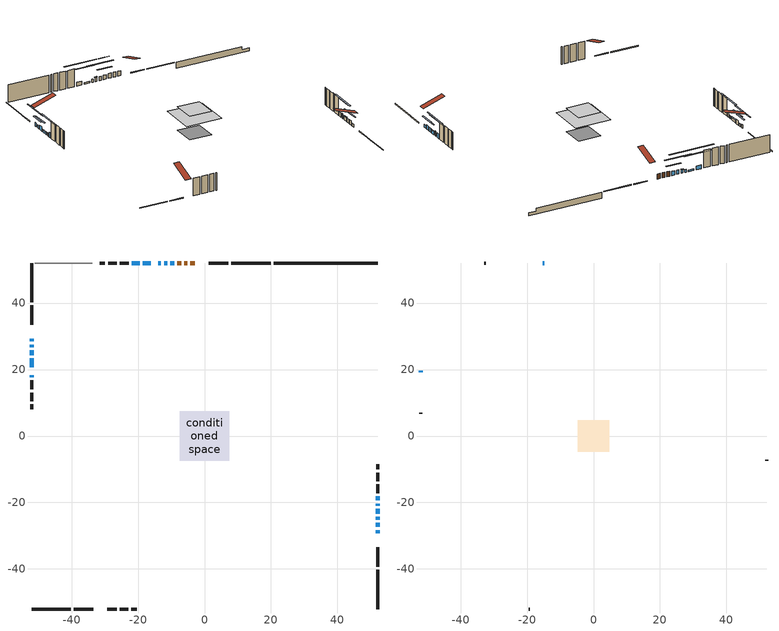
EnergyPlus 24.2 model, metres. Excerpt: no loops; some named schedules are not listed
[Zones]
conditioned space
 floor adiabatic (AdiabaticFloorConstruction): -7.52,-7.52 -7.52,7.52 7.52,7.52 7.52,-7.52 z5.49
 floor foundation (Slab1 construction): -4.72,-4.72 -4.72,4.72 4.72,4.72 4.72,-4.72 z-1.83
 wall outside (RimJoist1 construction): 19.88,52.05 8.1,52.05 / -52.05,-52.05 -40.28,-52.05 / -52.05,52.05 -52.05,40.28 / 52.05,-52.05 52.05,-40.28 z0.61:0.91
 wall outside (RimJoist3 construction): 7.17,52.05 1.32,52.05 / -39.35,-52.05 -33.49,-52.05 / -52.05,39.35 -52.05,33.49 / 52.05,-39.35 52.05,-33.49 z0.61:0.91
 wall outside (AdiabaticWallConstruction 1): -2.96,52.05 -4.24,52.05 / -5.17,52.05 -6.03,52.05 / -6.96,52.05 -8.18,52.05 z0.61:2.64
 wall outside (AdiabaticWallConstruction): 52.05,-29.21 52.05,-28.29 / -52.05,27.52 -52.05,26.75 z0.61:1.83; -52.05,29.21 -52.05,28.45 / -13.1,52.05 -13.86,52.05 z0.61:2.14; 52.05,-27.37 52.05,-26.15 / -9.1,52.05 -10.32,52.05 / -52.05,25.83 -52.05,24.3 / 52.05,-19.38 52.05,-18.16 z0.61:2.44; 52.05,-25.22 52.05,-24.3 / -11.25,52.05 -12.17,52.05 z0.61:2.29; 52.05,-23.37 52.05,-21.85 z0.61:1.98; -52.05,23.37 -52.05,20.63 z0.61:1.53; -16.17,52.05 -18.61,52.05 z0.61:1.22; 52.05,-20.92 52.05,-20.31 z0.61:2.74; -19.54,52.05 -21.83,52.05 z0.61:2.13; -52.05,18.32 -52.05,17.7 z0.61:2.59
 wall outside (Wall1 construction): -22.76,52.05 -25.52,52.05 / -29.21,-52.05 -26.44,-52.05 / -52.05,16.78 -52.05,14.01 / 52.05,-17.23 52.05,-14.47 z0.61:7.93
 wall outside (Wall2 construction): -26.45,52.05 -29.01,52.05 / -25.51,-52.05 -22.96,-52.05 / -52.05,13.08 -52.05,10.53 / 52.05,-13.54 52.05,-10.98 z0.61:7.93
 wall outside (Wall3 construction): -29.94,52.05 -31.54,52.05 / -22.03,-52.05 -20.42,-52.05 / -52.05,9.6 -52.05,7.99 / 52.05,-10.05 52.05,-8.45 z0.61:7.93
 wall foundation (FoundationWall1 construction): 20.8,52.05,-1.83 20.8,52.05,0.61 48.92,52.05,0.61 48.92,52.05,-0.66 52.05,52.05,-0.66 52.05,52.05,-1.83
 wall adiabatic (Wall5 construction): -33.75,52.05 -51.12,52.05 z0.61:7.93
 window (WindowConstruction 14): 52.05,-29.21 52.05,-28.29 z0.61:1.83
 window (WindowConstruction 4): -52.05,29.21 -52.05,28.45 z0.61:2.13
 window (WindowConstruction 5): 52.05,-27.37 52.05,-26.15 z0.61:2.44
 window (WindowConstruction 6): 52.05,-25.22 52.05,-24.3 z0.61:2.29
 window (WindowConstruction 7): -9.1,52.05 -10.32,52.05 z0.61:2.44
 window (WindowConstruction 8): -11.25,52.05 -12.17,52.05 z0.61:2.29
 window (WindowConstruction 9): -52.05,27.52 -52.05,26.76 z0.61:1.83
 window (WindowConstruction 10): -52.05,25.83 -52.05,24.3 z0.61:2.44
 window (WindowConstruction 11): 52.05,-23.37 52.05,-21.85 z0.61:1.98
 window (WindowConstruction 12): -13.1,52.05 -13.86,52.05 z0.61:2.13
 window (WindowConstruction 13): -52.05,23.37 -52.05,20.63 z0.61:1.52
 window (WindowConstruction 15): -16.17,52.05 -18.61,52.05 z0.61:1.22
 window (WindowConstruction): 52.05,-20.92 52.05,-20.31 z0.61:2.74
 window (WindowConstruction 1): 52.05,-19.38 52.05,-18.16 z0.61:2.44
 window (WindowConstruction 2): -19.54,52.05 -21.83,52.05 z0.61:2.13
 window (WindowConstruction 3): -52.05,18.32 -52.05,17.71 z0.61:2.59
 door (Door): -2.96,52.05 -4.24,52.05 z0.61:2.64
 door (Door 1): -5.17,52.05 -6.03,52.05 z0.61:2.64
 door (Door 2): -6.96,52.05 -8.18,52.05 z0.61:2.64
 ceiling adiabatic (AdiabaticFloorConstruction): 7.52,-7.52 7.52,7.52 -7.52,7.52 -7.52,-7.52 z5.49
attic - vented
 floor to conditioned space (Floor1 construction Reversed): -4.72,-4.72 -4.72,4.72 4.72,4.72 4.72,-4.72 z7.93
 wall outside (AdiabaticWallConstruction): -52.05,19.7 -52.05,19.24 / -14.79,52.05 -15.25,52.05 z0.61:1.83
 wall outside (Wall4 construction): -32.47,52.05 -32.82,52.05 / -19.49,-52.05 -19.14,-52.05 / -52.05,7.06 -52.05,6.71 / 52.05,-7.52 52.05,-7.17 z0.61:7.93
 window (WindowConstruction 16): -52.05,19.7 -52.05,19.24 z0.61:1.83
 window (WindowConstruction 17): -14.79,52.05 -15.24,52.05 z0.61:1.83
 roof outside (Roof1 construction): -2.03,52.05,7.93 -2.03,42.86,10.99 0.39,42.86,10.99 0.39,52.05,7.93; -30.14,-52.05,7.93 -30.14,-42.86,10.99 -32.56,-42.86,10.99 -32.56,-52.05,7.93; -52.05,30.14,7.93 -42.86,30.14,10.99 -42.86,32.56,10.99 -52.05,32.56,7.93; 52.05,-30.14,7.93 42.86,-30.14,10.99 42.86,-32.56,10.99 52.05,-32.56,7.93
shading: -52.05,23.07 -52.05,34.59 -52.46,34.59 -52.46,23.07 z7.51; 52.05,-23.51 52.05,-30.01 52.46,-30.01 52.46,-23.51 z5.08; 52.05,-21.66 52.05,-27.86 52.46,-27.86 52.46,-21.66 z4.93; -12.96,52.05 -6.47,52.05 -6.47,52.46 -12.96,52.46 z5.08; -17.55,52.05 -5.87,52.05 -5.87,52.46 -17.55,52.46 z7.67; -52.05,24.12 -52.05,30.16 -52.46,30.16 -52.46,24.12 z4.47; -52.05,21.66 -52.05,28.47 -52.46,28.47 -52.46,21.66 z5.08; 52.05,-21.65 52.05,-23.58 52.46,-23.58 52.46,-21.65 z2.18; -14.06,52.05 -12.9,52.05 -12.9,52.46 -14.06,52.46 z2.34; -52.05,20.43 -52.05,23.58 -52.46,23.58 -52.46,20.43 z1.73; -27.04,52.05 -7.74,52.05 -7.74,52.46 -27.04,52.46 z9.65; 52.05,-14.93 52.05,-26.3 52.46,-26.3 52.46,-14.93 z8.12; 52.05,-12.78 52.05,-24.76 52.46,-24.76 52.46,-12.78 z7.82; -27.21,52.05 -14.16,52.05 -14.16,52.46 -27.21,52.46 z7.51; -52.05,12.33 -52.05,23.7 -52.46,23.7 -52.46,12.33 z7.97
[Building]
Building 1: Terrain=Suburbs
[Site:Location]
Toronto Intl AP_ON: Latitude {deg}=43.68; Longitude {deg}=-79.63; Time Zone {hr}=-5; Elevation {m}=173; Keep Site Location Information=Yes
[Site:GroundTemperature:Shallow]
4.59119, 2.66285, 2.50842, 3.42352, 7.09712, 10.7536, 13.9236, 15.9317, 16.1023, 14.4691, 11.3799, 7.83558
[Site:WaterMainsTemperature]
Calculation Method=Schedule; Temperature Schedule=mains temperature schedule
[Material] Roughness=Rough; Thermal Absorptance=0.9
Name | Thickness {m} | Conductivity {W/m-K} | Density {kg/m3} | Specific Heat {J/kg-K} | Solar Absorptance | Visible Absorptance
asphalt or fiberglass shingles | 0.00635 | 0.162714 | 1121.4 | 1465.45 | 0.4 | 0.4
ceiling stud and cavity | 0.1397 | 0.079977 | 65.682 | 1177.47 | 0.7 | 0.7
concrete 4.0 in. | 0.1016 | 1.803125 | 2242.8 | 837.4 | 0.7 | 0.7
concrete 8.0 in. | 0.2032 | 1.803125 | 2242.8 | 837.4 | 0.7 | 0.7
door material | 0.04445 | 0.188738 | 512.64 | 1214.23 | 0.7 | 0.7
door material 1 | 0.04445 | 0.327969 | 512.64 | 1214.23 | 0.7 | 0.7
floor covering | 0.0127 | 0.0433444 | 54.468 | 1339.84 | 0.6 | 0.6
floor rigid ins; wall rigid ins 2 | 0.512978 | 0.029427 | 32.04 | 1214.23 | 0.7 | 0.7
floor stud and cavity | 0.1397 | 1.75129 | 37.0049 | 1207.88 | 0.7 | 0.7
furniture material conditioned space 1 | 0.1524 | 0.115458 | 640.8 | 1214.23 | 0.6 | 0.6
gypsum board | 0.0127 | 0.160291 | 801 | 837.4 | 0.6 | 0.6
osb sheathing 0.5 in. | 0.0127 | 0.115458 | 512.64 | 1214.23 | 0.7 | 0.7
osb sheathing 0.75 in. | 0.01905 | 0.115458 | 512.64 | 1214.23 | 0.7 | 0.7
osb sheathing 2.0 in. | 0.0508 | 0.115458 | 512.64 | 1214.23 | 0.7 | 0.7
rim joist rigid ins; wall rigid ins | 0.051816 | 0.029427 | 32.04 | 1214.23 | 0.7 | 0.7
rim joist stud and cavity | 0.0508 | 0.268173 | 125.044 | 1163.47 | 0.6 | 0.6
rim joist stud and cavity 1 | 0.0508 | 0.126838 | 50.32683 | 1063.81 | 0.6 | 0.6
wall rigid ins 1 | 0.051816 | 0.029427 | 32.04 | 1214.23 | 0.4 | 0.4
wall stud and cavity | 0.1397 | 0.288511 | 139.0536 | 1170.24 | 0.7 | 0.7
wall stud and cavity 1 | 0.1397 | 0.294946 | 139.0536 | 1170.24 | 0.7 | 0.7
wall stud and cavity 2 | 0.1397 | 0.321218 | 139.0536 | 1170.24 | 0.7 | 0.7
wall stud and cavity 3 | 0.0889 | 6.1454 | 50.32683 | 1063.81 | 0.6 | 0.6
wall stud and cavity 4 | 0.1397 | 0.215864 | 139.0536 | 1170.24 | 0.7 | 0.7
wall stud and cavity 5 | 0.0889 | 0.380278 | 52.3479 | 1209.89 | 0.7 | 0.7
wall stud and cavity 6 | 0.0889 | 0.391764 | 83.0341 | 1211.67 | 0.7 | 0.7
wood siding | 0.0254 | 0.102417 | 544.68 | 1172.36 | 0.4 | 0.4
wood siding 1 | 0.00254 | 0.102417 | 544.68 | 1172.36 | 0.4 | 0.4
wood siding 2; wood siding 3; wood siding 4 | 0.0254 | 0.102417 | 544.68 | 1172.36 | 0.7 | 0.7
[WindowMaterial:SimpleGlazingSystem]
Name | U-Factor {W/m2-K} | Solar Heat Gain Coefficient
WindowMaterial | 3.47437 | 0.56
WindowMaterial 1 | 3.47948 | 0.55
WindowMaterial 10 | 3.60894 | 0.4
WindowMaterial 2 | 3.45733 | 0.57
WindowMaterial 3 | 3.47664 | 0.56
WindowMaterial 4 | 3.43519 | 0.6
WindowMaterial 5 | 3.46869 | 0.56
WindowMaterial 6 | 3.45052 | 0.58
WindowMaterial 7 | 3.46244 | 0.57
WindowMaterial 8 | 3.46983 | 0.56
WindowMaterial 9 | 3.34888 | 0.61
[Construction]
AdiabaticFloorConstruction: floor stud and cavity, floor rigid ins, osb sheathing 0.75 in., floor covering
AdiabaticWallConstruction: wood siding 3, wall rigid ins 2, wall stud and cavity 5, gypsum board
AdiabaticWallConstruction 1: wood siding 4, wall rigid ins 2, wall stud and cavity 5, gypsum board
Door: door material
Door 1; Door 2: door material 1
Floor1 construction Reversed: gypsum board, ceiling stud and cavity
FoundationWall1 construction: concrete 8.0 in.
furniture construction conditioned space 1: furniture material conditioned space 1
PartitionWallConstruction: gypsum board, wall stud and cavity 6, gypsum board
RimJoist1 construction: wood siding 2, rim joist rigid ins, osb sheathing 2.0 in., rim joist stud and cavity
RimJoist3 construction: wood siding 2, rim joist stud and cavity 1
Roof1 construction: asphalt or fiberglass shingles
Slab1 construction: concrete 4.0 in.
Wall1 construction: wood siding, wall rigid ins, osb sheathing 0.5 in., wall stud and cavity, gypsum board
Wall2 construction: wood siding, wall rigid ins, osb sheathing 0.5 in., wall stud and cavity 1, gypsum board
Wall3 construction: wood siding, wall rigid ins, osb sheathing 0.5 in., wall stud and cavity 2, gypsum board
Wall4 construction: wood siding 1, wall stud and cavity 3
Wall5 construction: wall rigid ins 1, osb sheathing 0.5 in., wall stud and cavity 4, gypsum board
WindowConstruction: WindowMaterial
WindowConstruction 1; WindowConstruction 5; WindowConstruction 7: WindowMaterial 1
WindowConstruction 10: WindowMaterial 6
WindowConstruction 11: WindowMaterial 7
WindowConstruction 12; WindowConstruction 2; WindowConstruction 4: WindowMaterial 2
WindowConstruction 13: WindowMaterial 8
WindowConstruction 14; WindowConstruction 16; WindowConstruction 17: WindowMaterial 9
WindowConstruction 15: WindowMaterial 10
WindowConstruction 3: WindowMaterial 3
WindowConstruction 6; WindowConstruction 8: WindowMaterial 4
WindowConstruction 9: WindowMaterial 5
[Zone] Multiplier=1; Part of Total Floor Area=Yes
Name | Volume {m3}
attic - vented | 44.2521
conditioned space | 918.8
[Space]
Name | Zone | Volume {m3}
attic - vented 1 | attic - vented | 44.2521
conditioned space 1 | conditioned space | 918.8
[ZoneInfiltration:EffectiveLeakageArea]
infil attic - vented 1: Zone or Space=attic - vented 1; Schedule=Always On Discrete; Effective Air Leakage Area {cm2}=3682.76; Stack Coefficient=0.000721779; Wind Coefficient=1.81519e-05
[ZoneMixing]
whole house fan mix: Zone or Space=attic - vented; Schedule=Always On Continuous; Design Flow Rate Calculation Method=Flow/Zone; Design Flow Rate {m3/s}=0; Source Zone or Space=conditioned space
[SurfaceProperty:ExposedFoundationPerimeter]
Slab1: Exposed Perimeter Calculation Method=TotalExposedPerimeter; Total Exposed Perimeter {m}=31.242
[InternalMass] Zone or ZoneList=conditioned space; Space or SpaceList=conditioned space 1
Name | Construction | Surface Area {m2}
furniture mass conditioned space 1 | furniture construction conditioned space 1 | 126.08
partition wall mass | PartitionWallConstruction | 315.201
[Lights]
interior lighting: Zone or ZoneList or Space or SpaceList=conditioned space 1; Schedule=interior lighting schedule; Design Level Calculation Method=LightingLevel; Lighting Level {W}=343.2; Return Air Fraction=0; Fraction Radiant=0.6; Fraction Visible=0.2; Fraction Replaceable=1
[People]
occupants: Zone or ZoneList or Space or SpaceList=conditioned space 1; Number of People Schedule=occupants schedule; Number of People Calculation Method=People; Number of People=3; Fraction Radiant=0.314171; Sensible Heat Fraction=0.56303; Activity Level Schedule=occupants activity schedule; Carbon Dioxide Generation Rate {m3/s-W}=0; Enable ASHRAE 55 Comfort Warnings=No; Mean Radiant Temperature Calculation Type=EnclosureAveraged
[ElectricEquipment] Zone or ZoneList or Space or SpaceList=conditioned space 1; Design Level Calculation Method=EquipmentLevel
Name | Schedule | Design Level {W} | Fraction Latent | Fraction Radiant | Fraction Lost
clothes dryer | clothes dryer schedule | 140.772 | 0.015 | 0.081 | 0.85
clothes washer | clothes washer schedule | 32.1985 | 0.03 | 0.162 | 0.7
cooking range | cooking range schedule | 208.969 | 0.08 | 0.432 | 0.2
dishwasher | dishwasher schedule | 66.8632 | 0.3 | 0.18 | 0.4
fridge | fridge schedule | 72.9452 | 0 | 0.6 | 0
mech vent bath fan 0 | mech vent bath fan 0 schedule | 50.2 | 0 | 0 | 1
mech vent bath fan 1 | mech vent bath fan 1 schedule | 50.2 | 0 | 0 | 1
mech vent house fan | mech vent house fan schedule | 0 | 0 | 0 | 1
mech vent house fan cfis | mech vent house fan cfis schedule | 0 | 0 | 0 | 0
mech vent range fan 0 | mech vent range fan 0 schedule | 57 | 0 | 0 | 1
misc plug loads | misc plug loads schedule | 494.7 | 0.045 | 0.513 | 0.1
whole house fan | Always On Discrete | 0 | 0 | 0 | 1
[OtherEquipment] Zone or ZoneList or Space or SpaceList=conditioned space 1; Design Level Calculation Method=EquipmentLevel
Name | Fuel Type | Schedule | Design Level {W} | Fraction Latent | Fraction Radiant | Fraction Lost
clothes dryer 1 | Electricity | clothes dryer schedule | 0 | 0.015 | 0.081 | 0.85
cooking range 1 | Electricity | cooking range schedule | 0 | 0.08 | 0.432 | 0.2
general water use latent | None | general water use schedule | 59.3978 | 1 | 0 | 0
general water use sensible | None | general water use schedule | -58.539 | 0 | 0.6 | 0
mech vent house fan latent load | None | Always On Discrete | 0 | 1 | 0 | 0
mech vent house fan sensible load | None | Always On Discrete | 0 | 0 | 0 | 0
water heater energy adjustment1; water heater energy adjustment2 | Electricity | Always On Discrete | 0.01 | 0 | 0 | 1
[ZoneInfiltration:DesignFlowRate] Zone or ZoneList or Space or SpaceList=conditioned space 1; Schedule=Always On Discrete; Design Flow Rate Calculation Method=Flow/Zone; Design Flow Rate {m3/s}=0
infil flow; natural vent flow; whole house fan flow
[Foundation:Kiva]
Foundation Kiva 1: Initial Indoor Air Temperature {C}=18; Wall Height Above Grade {m}=0.609996; Wall Depth Below Slab {m}=0.2032
[Foundation:Kiva:Settings]
Soil Conductivity {W/m-K}=0.849921; Soil Density {kg/m3}=1842.3; Soil Specific Heat {J/kg-K}=418.7; Ground Solar Absorptivity=0.9; Ground Thermal Absorptivity=0.9; Ground Surface Roughness {m}=0.03; Far-Field Width {m}=40; Deep-Ground Boundary Condition=ZeroFlux; Deep-Ground Depth {m}=40; Minimum Cell Dimension {m}=0.2; Maximum Cell Growth Coefficient=3; Simulation Timestep=Timestep
[Exterior:Lights]
exterior lighting: Schedule=exterior lighting schedule; Design Level {W}=75.6
[Schedule:Constant]
Name | Hourly Value
Always On Continuous; mech vent house fan schedule; mech vent house fan cfis schedule; Always On Discrete | 1
occupants activity schedule | 117.228
fridge schedule | 0
[Schedule:Week:Daily]
interior lighting schedule Week Rule - Jan1-Jan27: interior lighting schedule day, interior lighting schedule day, interior lighting schedule day, interior lighting schedule day, interior lighting schedule day, interior lighting schedule day, interior lighting schedule day, interior lighting schedule default day, interior lighting schedule default day, interior lighting schedule default day, interior lighting schedule default day, interior lighting schedule default day
interior lighting schedule Week Rule - Jan28-Feb3: interior lighting schedule day, interior lighting schedule day, interior lighting schedule day, interior lighting schedule day, interior lighting schedule day 1, interior lighting schedule day 1, interior lighting schedule day 1, interior lighting schedule default day, interior lighting schedule default day, interior lighting schedule default day, interior lighting schedule default day, interior lighting schedule default day
interior lighting schedule Week Rule - Feb4-Feb24: interior lighting schedule day 1, interior lighting schedule day 1, interior lighting schedule day 1, interior lighting schedule day 1, interior lighting schedule day 1, interior lighting schedule day 1, interior lighting schedule day 1, interior lighting schedule default day, interior lighting schedule default day, interior lighting schedule default day, interior lighting schedule default day, interior lighting schedule default day
interior lighting schedule Week Rule - Feb25-Mar3: interior lighting schedule day 1, interior lighting schedule day 1, interior lighting schedule day 1, interior lighting schedule day 1, interior lighting schedule day 2, interior lighting schedule day 2, interior lighting schedule day 2, interior lighting schedule default day, interior lighting schedule default day, interior lighting schedule default day, interior lighting schedule default day, interior lighting schedule default day
interior lighting schedule Week Rule - Mar4-Mar31: interior lighting schedule day 2, interior lighting schedule day 2, interior lighting schedule day 2, interior lighting schedule day 2, interior lighting schedule day 2, interior lighting schedule day 2, interior lighting schedule day 2, interior lighting schedule default day, interior lighting schedule default day, interior lighting schedule default day, interior lighting schedule default day, interior lighting schedule default day
interior lighting schedule Week Rule - Apr1-Apr28: interior lighting schedule day 3, interior lighting schedule day 3, interior lighting schedule day 3, interior lighting schedule day 3, interior lighting schedule day 3, interior lighting schedule day 3, interior lighting schedule day 3, interior lighting schedule default day, interior lighting schedule default day, interior lighting schedule default day, interior lighting schedule default day, interior lighting schedule default day
interior lighting schedule Week Rule - Apr29-May5: interior lighting schedule day 3, interior lighting schedule day 3, interior lighting schedule day 4, interior lighting schedule day 4, interior lighting schedule day 4, interior lighting schedule day 4, interior lighting schedule day 4, interior lighting schedule default day, interior lighting schedule default day, interior lighting schedule default day, interior lighting schedule default day, interior lighting schedule default day
interior lighting schedule Week Rule - May6-May26: interior lighting schedule day 4, interior lighting schedule day 4, interior lighting schedule day 4, interior lighting schedule day 4, interior lighting schedule day 4, interior lighting schedule day 4, interior lighting schedule day 4, interior lighting schedule default day, interior lighting schedule default day, interior lighting schedule default day, interior lighting schedule default day, interior lighting schedule default day
interior lighting schedule Week Rule - May27-Jun2: interior lighting schedule day 4, interior lighting schedule day 4, interior lighting schedule day 4, interior lighting schedule day 4, interior lighting schedule day 4, interior lighting schedule day 5, interior lighting schedule day 5, interior lighting schedule default day, interior lighting schedule default day, interior lighting schedule default day, interior lighting schedule default day, interior lighting schedule default day
interior lighting schedule Week Rule - Jun3-Jun30: interior lighting schedule day 5, interior lighting schedule day 5, interior lighting schedule day 5, interior lighting schedule day 5, interior lighting schedule day 5, interior lighting schedule day 5, interior lighting schedule day 5, interior lighting schedule default day, interior lighting schedule default day, interior lighting schedule default day, interior lighting schedule default day, interior lighting schedule default day
interior lighting schedule Week Rule - Jul1-Jul28: interior lighting schedule day 6, interior lighting schedule day 6, interior lighting schedule day 6, interior lighting schedule day 6, interior lighting schedule day 6, interior lighting schedule day 6, interior lighting schedule day 6, interior lighting schedule default day, interior lighting schedule default day, interior lighting schedule default day, interior lighting schedule default day, interior lighting schedule default day
interior lighting schedule Week Rule - Jul29-Aug4: interior lighting schedule day 6, interior lighting schedule day 6, interior lighting schedule day 6, interior lighting schedule day 7, interior lighting schedule day 7, interior lighting schedule day 7, interior lighting schedule day 7, interior lighting schedule default day, interior lighting schedule default day, interior lighting schedule default day, interior lighting schedule default day, interior lighting schedule default day
interior lighting schedule Week Rule - Aug5-Aug25: interior lighting schedule day 7, interior lighting schedule day 7, interior lighting schedule day 7, interior lighting schedule day 7, interior lighting schedule day 7, interior lighting schedule day 7, interior lighting schedule day 7, interior lighting schedule default day, interior lighting schedule default day, interior lighting schedule default day, interior lighting schedule default day, interior lighting schedule default day
interior lighting schedule Week Rule - Aug26-Sep1: interior lighting schedule day 7, interior lighting schedule day 7, interior lighting schedule day 7, interior lighting schedule day 7, interior lighting schedule day 7, interior lighting schedule day 7, interior lighting schedule day 8, interior lighting schedule default day, interior lighting schedule default day, interior lighting schedule default day, interior lighting schedule default day, interior lighting schedule default day
interior lighting schedule Week Rule - Sep2-Sep29: interior lighting schedule day 8, interior lighting schedule day 8, interior lighting schedule day 8, interior lighting schedule day 8, interior lighting schedule day 8, interior lighting schedule day 8, interior lighting schedule day 8, interior lighting schedule default day, interior lighting schedule default day, interior lighting schedule default day, interior lighting schedule default day, interior lighting schedule default day
interior lighting schedule Week Rule - Sep30-Oct6: interior lighting schedule day 8, interior lighting schedule day 9, interior lighting schedule day 9, interior lighting schedule day 9, interior lighting schedule day 9, interior lighting schedule day 9, interior lighting schedule day 9, interior lighting schedule default day, interior lighting schedule default day, interior lighting schedule default day, interior lighting schedule default day, interior lighting schedule default day
interior lighting schedule Week Rule - Oct7-Oct27: interior lighting schedule day 9, interior lighting schedule day 9, interior lighting schedule day 9, interior lighting schedule day 9, interior lighting schedule day 9, interior lighting schedule day 9, interior lighting schedule day 9, interior lighting schedule default day, interior lighting schedule default day, interior lighting schedule default day, interior lighting schedule default day, interior lighting schedule default day
interior lighting schedule Week Rule - Oct28-Nov3: interior lighting schedule day 9, interior lighting schedule day 9, interior lighting schedule day 9, interior lighting schedule day 9, interior lighting schedule day 10, interior lighting schedule day 10, interior lighting schedule day 10, interior lighting schedule default day, interior lighting schedule default day, interior lighting schedule default day, interior lighting schedule default day, interior lighting schedule default day
interior lighting schedule Week Rule - Nov4-Nov24: interior lighting schedule day 10, interior lighting schedule day 10, interior lighting schedule day 10, interior lighting schedule day 10, interior lighting schedule day 10, interior lighting schedule day 10, interior lighting schedule day 10, interior lighting schedule default day, interior lighting schedule default day, interior lighting schedule default day, interior lighting schedule default day, interior lighting schedule default day
interior lighting schedule Week Rule - Nov25-Dec1: interior lighting schedule day 10, interior lighting schedule day 10, interior lighting schedule day 10, interior lighting schedule day 10, interior lighting schedule day 10, interior lighting schedule day 10, interior lighting schedule day 11, interior lighting schedule default day, interior lighting schedule default day, interior lighting schedule default day, interior lighting schedule default day, interior lighting schedule default day
interior lighting schedule Week Rule - Dec2-Dec31: interior lighting schedule day 11, interior lighting schedule day 11, interior lighting schedule day 11, interior lighting schedule day 11, interior lighting schedule day 11, interior lighting schedule day 11, interior lighting schedule day 11, interior lighting schedule default day, interior lighting schedule default day, interior lighting schedule default day, interior lighting schedule default day, interior lighting schedule default day
occupants schedule Week Rule - Jan1-Dec31: occupants schedule day, occupants schedule day, occupants schedule day, occupants schedule day, occupants schedule day, occupants schedule day, occupants schedule day, occupants schedule default day, occupants schedule default day, occupants schedule default day, occupants schedule default day, occupants schedule default day
clothes dryer schedule Week Rule - Jan1-Dec31: clothes dryer schedule day, clothes dryer schedule day, clothes dryer schedule day, clothes dryer schedule day, clothes dryer schedule day, clothes dryer schedule day, clothes dryer schedule day, clothes dryer schedule default day, clothes dryer schedule default day, clothes dryer schedule default day, clothes dryer schedule default day, clothes dryer schedule default day
clothes washer schedule Week Rule - Jan1-Dec31: clothes washer schedule day, clothes washer schedule day, clothes washer schedule day, clothes washer schedule day, clothes washer schedule day, clothes washer schedule day, clothes washer schedule day, clothes washer schedule default day, clothes washer schedule default day, clothes washer schedule default day, clothes washer schedule default day, clothes washer schedule default day
cooking range schedule Week Rule - Jan1-Dec31: cooking range schedule day, cooking range schedule day, cooking range schedule day, cooking range schedule day, cooking range schedule day, cooking range schedule day, cooking range schedule day, cooking range schedule default day, cooking range schedule default day, cooking range schedule default day, cooking range schedule default day, cooking range schedule default day
dishwasher schedule Week Rule - Jan1-Dec31: dishwasher schedule day, dishwasher schedule day, dishwasher schedule day, dishwasher schedule day, dishwasher schedule day, dishwasher schedule day, dishwasher schedule day, dishwasher schedule default day, dishwasher schedule default day, dishwasher schedule default day, dishwasher schedule default day, dishwasher schedule default day
mech vent bath fan 0 schedule Week Rule - Jan1-Dec31: mech vent bath fan 0 schedule day, mech vent bath fan 0 schedule day, mech vent bath fan 0 schedule day, mech vent bath fan 0 schedule day, mech vent bath fan 0 schedule day, mech vent bath fan 0 schedule day, mech vent bath fan 0 schedule day, mech vent bath fan 0 schedule default day, mech vent bath fan 0 schedule default day, mech vent bath fan 0 schedule default day, mech vent bath fan 0 schedule default day, mech vent bath fan 0 schedule default day
mech vent bath fan 1 schedule Week Rule - Jan1-Dec31: mech vent bath fan 1 schedule day, mech vent bath fan 1 schedule day, mech vent bath fan 1 schedule day, mech vent bath fan 1 schedule day, mech vent bath fan 1 schedule day, mech vent bath fan 1 schedule day, mech vent bath fan 1 schedule day, mech vent bath fan 1 schedule default day, mech vent bath fan 1 schedule default day, mech vent bath fan 1 schedule default day, mech vent bath fan 1 schedule default day, mech vent bath fan 1 schedule default day
mech vent range fan 0 schedule Week Rule - Jan1-Dec31: mech vent range fan 0 schedule day, mech vent range fan 0 schedule day, mech vent range fan 0 schedule day, mech vent range fan 0 schedule day, mech vent range fan 0 schedule day, mech vent range fan 0 schedule day, mech vent range fan 0 schedule day, mech vent range fan 0 schedule default day, mech vent range fan 0 schedule default day, mech vent range fan 0 schedule default day, mech vent range fan 0 schedule default day, mech vent range fan 0 schedule default day
misc plug loads schedule Week Rule - Jan1-Dec31: misc plug loads schedule day, misc plug loads schedule day, misc plug loads schedule day, misc plug loads schedule day, misc plug loads schedule day, misc plug loads schedule day, misc plug loads schedule day, misc plug loads schedule default day, misc plug loads schedule default day, misc plug loads schedule default day, misc plug loads schedule default day, misc plug loads schedule default day
general water use schedule Week Rule - Jan1-Dec31: general water use schedule day, general water use schedule day, general water use schedule day, general water use schedule day, general water use schedule day, general water use schedule day, general water use schedule day, general water use schedule default day, general water use schedule default day, general water use schedule default day, general water use schedule default day, general water use schedule default day
exterior lighting schedule Week Rule - Jan1-Jan27: exterior lighting schedule day, exterior lighting schedule day, exterior lighting schedule day, exterior lighting schedule day, exterior lighting schedule day, exterior lighting schedule day, exterior lighting schedule day, exterior lighting schedule default day, exterior lighting schedule default day, exterior lighting schedule default day, exterior lighting schedule default day, exterior lighting schedule default day
exterior lighting schedule Week Rule - Jan28-Feb3: exterior lighting schedule day, exterior lighting schedule day, exterior lighting schedule day, exterior lighting schedule day, exterior lighting schedule day 1, exterior lighting schedule day 1, exterior lighting schedule day 1, exterior lighting schedule default day, exterior lighting schedule default day, exterior lighting schedule default day, exterior lighting schedule default day, exterior lighting schedule default day
exterior lighting schedule Week Rule - Feb4-Feb24: exterior lighting schedule day 1, exterior lighting schedule day 1, exterior lighting schedule day 1, exterior lighting schedule day 1, exterior lighting schedule day 1, exterior lighting schedule day 1, exterior lighting schedule day 1, exterior lighting schedule default day, exterior lighting schedule default day, exterior lighting schedule default day, exterior lighting schedule default day, exterior lighting schedule default day
exterior lighting schedule Week Rule - Feb25-Mar3: exterior lighting schedule day 1, exterior lighting schedule day 1, exterior lighting schedule day 1, exterior lighting schedule day 1, exterior lighting schedule day 2, exterior lighting schedule day 2, exterior lighting schedule day 2, exterior lighting schedule default day, exterior lighting schedule default day, exterior lighting schedule default day, exterior lighting schedule default day, exterior lighting schedule default day
exterior lighting schedule Week Rule - Mar4-Mar31: exterior lighting schedule day 2, exterior lighting schedule day 2, exterior lighting schedule day 2, exterior lighting schedule day 2, exterior lighting schedule day 2, exterior lighting schedule day 2, exterior lighting schedule day 2, exterior lighting schedule default day, exterior lighting schedule default day, exterior lighting schedule default day, exterior lighting schedule default day, exterior lighting schedule default day
exterior lighting schedule Week Rule - Apr1-Apr28: exterior lighting schedule day 3, exterior lighting schedule day 3, exterior lighting schedule day 3, exterior lighting schedule day 3, exterior lighting schedule day 3, exterior lighting schedule day 3, exterior lighting schedule day 3, exterior lighting schedule default day, exterior lighting schedule default day, exterior lighting schedule default day, exterior lighting schedule default day, exterior lighting schedule default day
exterior lighting schedule Week Rule - Apr29-May5: exterior lighting schedule day 3, exterior lighting schedule day 3, exterior lighting schedule day 4, exterior lighting schedule day 4, exterior lighting schedule day 4, exterior lighting schedule day 4, exterior lighting schedule day 4, exterior lighting schedule default day, exterior lighting schedule default day, exterior lighting schedule default day, exterior lighting schedule default day, exterior lighting schedule default day
exterior lighting schedule Week Rule - May6-May26: exterior lighting schedule day 4, exterior lighting schedule day 4, exterior lighting schedule day 4, exterior lighting schedule day 4, exterior lighting schedule day 4, exterior lighting schedule day 4, exterior lighting schedule day 4, exterior lighting schedule default day, exterior lighting schedule default day, exterior lighting schedule default day, exterior lighting schedule default day, exterior lighting schedule default day
exterior lighting schedule Week Rule - May27-Jun2: exterior lighting schedule day 4, exterior lighting schedule day 4, exterior lighting schedule day 4, exterior lighting schedule day 4, exterior lighting schedule day 4, exterior lighting schedule day 5, exterior lighting schedule day 5, exterior lighting schedule default day, exterior lighting schedule default day, exterior lighting schedule default day, exterior lighting schedule default day, exterior lighting schedule default day
[Schedule:Year]
interior lighting schedule: interior lighting schedule Week Rule - Jan1-Jan27, 1, 1, 1, 27, interior lighting schedule Week Rule - Jan28-Feb3, 1, 28, 2, 3, interior lighting schedule Week Rule - Feb4-Feb24, 2, 4, 2, 24, interior lighting schedule Week Rule - Feb25-Mar3, 2, 25, 3, 3, interior lighting schedule Week Rule - Mar4-Mar31, 3, 4, 3, 31, interior lighting schedule Week Rule - Apr1-Apr28, 4, 1, 4, 28, interior lighting schedule Week Rule - Apr29-May5, 4, 29, 5, 5, interior lighting schedule Week Rule - May6-May26, 5, 6, 5, 26, interior lighting schedule Week Rule - May27-Jun2, 5, 27, 6, 2, interior lighting schedule Week Rule - Jun3-Jun30, 6, 3, 6, 30, interior lighting schedule Week Rule - Jul1-Jul28, 7, 1, 7, 28, interior lighting schedule Week Rule - Jul29-Aug4, 7, 29, 8, 4, interior lighting schedule Week Rule - Aug5-Aug25, 8, 5, 8, 25, interior lighting schedule Week Rule - Aug26-Sep1, 8, 26, 9, 1, interior lighting schedule Week Rule - Sep2-Sep29, 9, 2, 9, 29, interior lighting schedule Week Rule - Sep30-Oct6, 9, 30, 10, 6, interior lighting schedule Week Rule - Oct7-Oct27, 10, 7, 10, 27, interior lighting schedule Week Rule - Oct28-Nov3, 10, 28, 11, 3, interior lighting schedule Week Rule - Nov4-Nov24, 11, 4, 11, 24, interior lighting schedule Week Rule - Nov25-Dec1, 11, 25, 12, 1, interior lighting schedule Week Rule - Dec2-Dec31, 12, 2, 12, 31
occupants schedule: occupants schedule Week Rule - Jan1-Dec31, 1, 1, 12, 31
clothes dryer schedule: clothes dryer schedule Week Rule - Jan1-Dec31, 1, 1, 12, 31
clothes washer schedule: clothes washer schedule Week Rule - Jan1-Dec31, 1, 1, 12, 31
cooking range schedule: cooking range schedule Week Rule - Jan1-Dec31, 1, 1, 12, 31
dishwasher schedule: dishwasher schedule Week Rule - Jan1-Dec31, 1, 1, 12, 31
mech vent bath fan 0 schedule: mech vent bath fan 0 schedule Week Rule - Jan1-Dec31, 1, 1, 12, 31
mech vent bath fan 1 schedule: mech vent bath fan 1 schedule Week Rule - Jan1-Dec31, 1, 1, 12, 31
mech vent range fan 0 schedule: mech vent range fan 0 schedule Week Rule - Jan1-Dec31, 1, 1, 12, 31
misc plug loads schedule: misc plug loads schedule Week Rule - Jan1-Dec31, 1, 1, 12, 31
general water use schedule: general water use schedule Week Rule - Jan1-Dec31, 1, 1, 12, 31
exterior lighting schedule: exterior lighting schedule Week Rule - Jan1-Jan27, 1, 1, 1, 27, exterior lighting schedule Week Rule - Jan28-Feb3, 1, 28, 2, 3, exterior lighting schedule Week Rule - Feb4-Feb24, 2, 4, 2, 24, exterior lighting schedule Week Rule - Feb25-Mar3, 2, 25, 3, 3, exterior lighting schedule Week Rule - Mar4-Mar31, 3, 4, 3, 31, exterior lighting schedule Week Rule - Apr1-Apr28, 4, 1, 4, 28, exterior lighting schedule Week Rule - Apr29-May5, 4, 29, 5, 5, exterior lighting schedule Week Rule - May6-May26, 5, 6, 5, 26, exterior lighting schedule Week Rule - May27-Jun2, 5, 27, 6, 2, exterior lighting schedule Week Rule - Jun3-Jun30, 6, 3, 6, 30, exterior lighting schedule Week Rule - Jul1-Jul28, 7, 1, 7, 28, exterior lighting schedule Week Rule - Jul29-Aug4, 7, 29, 8, 4, exterior lighting schedule Week Rule - Aug5-Aug25, 8, 5, 8, 25, exterior lighting schedule Week Rule - Aug26-Sep1, 8, 26, 9, 1, exterior lighting schedule Week Rule - Sep2-Sep29, 9, 2, 9, 29, exterior lighting schedule Week Rule - Sep30-Oct6, 9, 30, 10, 6, exterior lighting schedule Week Rule - Oct7-Oct27, 10, 7, 10, 27, exterior lighting schedule Week Rule - Oct28-Nov3, 10, 28, 11, 3, exterior lighting schedule Week Rule - Nov4-Nov24, 11, 4, 11, 24, exterior lighting schedule Week Rule - Nov25-Dec1, 11, 25, 12, 1, exterior lighting schedule Week Rule - Dec2-Dec31, 12, 2, 12, 31
[Schedule:Compact]
mains temperature schedule: Through: 01/01, For: AllDays, Until: 24:00, 8.43722, Through: 01/02, For: AllDays, Until: 24:00, 8.37111, Through: 01/03, For: AllDays, Until: 24:00, 8.30611, Through: 01/04, For: AllDays, Until: 24:00, 8.24222, Through: 01/05, For: AllDays, Until: 24:00, 8.17944, Through: 01/06, For: AllDays, Until: 24:00, 8.11833, Through: 01/07, For: AllDays, Until: 24:00, 8.05833, Through: 01/08, For: AllDays, Until: 24:00, 7.99944, Through: 01/09, For: AllDays, Until: 24:00, 7.94222, Through: 01/10, For: AllDays, Until: 24:00, 7.88611, Through: 01/11, For: AllDays, Until: 24:00, 7.83167, Through: 01/12, For: AllDays, Until: 24:00, 7.77833, Through: 01/13, For: AllDays, Until: 24:00, 7.72611, Through: 01/14, For: AllDays, Until: 24:00, 7.67556, Through: 01/15, For: AllDays, Until: 24:00, 7.62667, Through: 01/16, For: AllDays, Until: 24:00, 7.57889, Through: 01/17, For: AllDays, Until: 24:00, 7.53278, Through: 01/18, For: AllDays, Until: 24:00, 7.48778, Through: 01/19, For: AllDays, Until: 24:00, 7.44444, Through: 01/20, For: AllDays, Until: 24:00, 7.40278, Through: 01/21, For: AllDays, Until: 24:00, 7.36278, Through: 01/22, For: AllDays, Until: 24:00, 7.32389, Through: 01/23, For: AllDays, Until: 24:00, 7.28667, Through: 01/24, For: AllDays, Until: 24:00, 7.25056, Through: 01/25, For: AllDays, Until: 24:00, 7.21667, Through: 01/26, For: AllDays, Until: 24:00, 7.18389, Through: 01/27, For: AllDays, Until: 24:00, 7.15278, Through: 01/28, For: AllDays, Until: 24:00, 7.12333, Through: 01/29, For: AllDays, Until: 24:00, 7.09556, Through: 01/30, For: AllDays, Until: 24:00, 7.06944, Through: 01/31, For: AllDays, Until: 24:00, 7.04444, Through: 02/01, For: AllDays, Until: 24:00, 7.02167, Through: 02/02, For: AllDays, Until: 24:00, 7, Through: 02/03, For: AllDays, Until: 24:00, 6.98, Through: 02/04, For: AllDays, Until: 24:00, 6.96222, Through: 02/05, For: AllDays, Until: 24:00, 6.94556, Through: 02/06, For: AllDays, Until: 24:00, 6.93056, Through: 02/07, For: AllDays, Until: 24:00, 6.91722, Through: 02/08, For: AllDays, Until: 24:00, 6.90556, Through: 02/09, For: AllDays, Until: 24:00, 6.89556, Through: 02/10, For: AllDays, Until: 24:00, 6.88722, Through: 02/11, For: AllDays, Until: 24:00, 6.88056, Through: 02/12, For: AllDays, Until: 24:00, 6.875, Through: 02/13, For: AllDays, Until: 24:00, 6.87167, Through: 02/14, For: AllDays, Until: 24:00, 6.87, Through: 02/15, For: AllDays, Until: 24:00, 6.87, Through: 02/16, For: AllDays, Until: 24:00, 6.87167, Through: 02/17, For: AllDays, Until: 24:00, 6.875, Through: 02/18, For: AllDays, Until: 24:00, 6.88, Through: 02/19, For: AllDays, Until: 24:00, 6.88611, Through: 02/20, For: AllDays, Until: 24:00, 6.89444, Through: 02/21, For: AllDays, Until: 24:00, 6.90444, Through: 02/22, For: AllDays, Until: 24:00, 6.91611, Through: 02/23, For: AllDays, Until: 24:00, 6.92889, Through: 02/24, For: AllDays, Until: 24:00, 6.94389, Through: 02/25, For: AllDays, Until: 24:00, 6.96056, Through: 02/26, For: AllDays, Until: 24:00, 6.97833, Through: 02/27, For: AllDays, Until: 24:00, 6.99833, Through: 02/28, For: AllDays, Until: 24:00, 7.01944, Through: 03/01, For: AllDays, Until: 24:00, 7.04222, Through: 03/02, For: AllDays, Until: 24:00, 7.06667, Through: 03/03, For: AllDays, Until: 24:00, 7.09278, Through: 03/04, For: AllDays, Until: 24:00, 7.12056, Through: 03/05, For: AllDays, Until: 24:00, 7.15, Through: 03/06, For: AllDays, Until: 24:00, 7.18111, Through: 03/07, For: AllDays, Until: 24:00, 7.21333, Through: 03/08, For: AllDays, Until: 24:00, 7.24722, Through: 03/09, For: AllDays, Until: 24:00, 7.28278, Through: 03/10, For: AllDays, Until: 24:00, 7.32, Through: 03/11, For: AllDays, Until: 24:00, 7.35889, Through: 03/12, For: AllDays, Until: 24:00, 7.39889, Through: 03/13, For: AllDays, Until: 24:00, 7.44056, Through: 03/14, For: AllDays, Until: 24:00, 7.48389, Through: 03/15, For: AllDays, Until: 24:00, 7.52833, Through: 03/16, For: AllDays, Until: 24:00, 7.57444, Through: 03/17, For: AllDays, Until: 24:00, 7.62222, Through: 03/18, For: AllDays, Until: 24:00, 7.67111, Through: 03/19, For: AllDays, Until: 24:00, 7.72111, Through: 03/20, For: AllDays, Until: 24:00, 7.77333, Through: 03/21, For: AllDays, Until: 24:00, 7.82611, Through: 03/22, For: AllDays, Until: 24:00, 7.88111, Through: 03/23, For: AllDays, Until: 24:00, 7.93667, Through: 03/24, For: AllDays, Until: 24:00, 7.99389, Through: 03/25, For: AllDays, Until: 24:00, 8.05278, Through: 03/26, For: AllDays, Until: 24:00, 8.11278, Through: 03/27, For: AllDays, Until: 24:00, 8.17389, Through: 03/28, For: AllDays, Until: 24:00, 8.23611, Through: 03/29, For: AllDays, Until: 24:00, 8.3, Through: 03/30, For: AllDays, Until: 24:00, 8.365, Through: 03/31, For: AllDays, Until: 24:00, 8.43111, Through: 04/01, For: AllDays, Until: 24:00, 8.49833, Through: 04/02, For: AllDays, Until: 24:00, 8.56722, Through: 04/03, For: AllDays, Until: 24:00, 8.63667, Through: 04/04, For: AllDays, Until: 24:00, 8.70778, Through: 04/05, For: AllDays, Until: 24:00, 8.77944, Through: 04/06, For: AllDays, Until: 24:00, 8.85278, Through: 04/07, For: AllDays, Until: 24:00, 8.92667, Through: 04/08, For: AllDays, Until: 24:00, 9.00222, Through: 04/09, For: AllDays, Until: 24:00, 9.07833, Through: 04/10, For: AllDays, Until: 24:00, 9.15556, Through: 04/11, For: AllDays, Until: 24:00, 9.23389, Through: 04/12, For: AllDays, Until: 24:00, 9.31278, Through: 04/13, For: AllDays, Until: 24:00, 9.39278, Through: 04/14, For: AllDays, Until: 24:00, 9.47389, Through: 04/15, For: AllDays, Until: 24:00, 9.55611, Through: 04/16, For: AllDays, Until: 24:00, 9.63833, Through: 04/17, For: AllDays, Until: 24:00, 9.72222, Through: 04/18, For: AllDays, Until: 24:00, 9.80667, Through: 04/19, For: AllDays, Until: 24:00, 9.89167, Through: 04/20, For: AllDays, Until: 24:00, 9.97778, Through: 04/21, For: AllDays, Until: 24:00, 10.0644, Through: 04/22, For: AllDays, Until: 24:00, 10.1517, Through: 04/23, For: AllDays, Until: 24:00, 10.24, Through: 04/24, For: AllDays, Until: 24:00, 10.3289, Through: 04/25, For: AllDays, Until: 24:00, 10.4183, Through: 04/26, For: AllDays, Until: 24:00, 10.5083, Through: 04/27, For: AllDays, Until: 24:00, 10.5989, Through: 04/28, For: AllDays, Until: 24:00, 10.69, Through: 04/29, For: AllDays, Until: 24:00, 10.7817, Through: 04/30, For: AllDays, Until: 24:00, 10.8739, Through: 05/01, For: AllDays, Until: 24:00, 10.9667, Through: 05/02, For: AllDays, Until: 24:00, 11.0594, Through: 05/03, For: AllDays, Until: 24:00, 11.1533, Through: 05/04, For: AllDays, Until: 24:00, 11.2472, Through: 05/05, For: AllDays, Until: 24:00, 11.3411, Through: 05/06, For: AllDays, Until: 24:00, 11.4361, Through: 05/07, For: AllDays, Until: 24:00, 11.5306, Through: 05/08, For: AllDays, Until: 24:00, 11.6261, Through: 05/09, For: AllDays, Until: 24:00, 11.7217, Through: 05/10, For: AllDays, Until: 24:00, 11.8172, Through: 05/11, For: AllDays, Until: 24:00, 11.9128, Through: 05/12, For: AllDays, Until: 24:00, 12.0089, Through: 05/13, For: AllDays, Until: 24:00, 12.105, Through: 05/14, For: AllDays, Until: 24:00, 12.2017, Through: 05/15, For: AllDays, Until: 24:00, 12.2978, Through: 05/16, For: AllDays, Until: 24:00, 12.3944, Through: 05/17, For: AllDays, Until: 24:00, 12.4906, Through: 05/18, For: AllDays, Until: 24:00, 12.5872, Through: 05/19, For: AllDays, Until: 24:00, 12.6833, Through: 05/20, For: AllDays, Until: 24:00, 12.78, Through: 05/21, For: AllDays, Until: 24:00, 12.8761, Through: 05/22, For: AllDays, Until: 24:00, 12.9722, Through: 05/23, For: AllDays, Until: 24:00, 13.0683, Through: 05/24, For: AllDays, Until: 24:00, 13.1639, Through: 05/25, For: AllDays, Until: 24:00, 13.2594, Through: 05/26, For: AllDays, Until: 24:00, 13.355, Through: 05/27, For: AllDays, Until: 24:00, 13.45, Through: 05/28, For: AllDays, Until: 24:00, 13.545, Through: 05/29, For: AllDays, Until: 24:00, 13.6394, Through: 05/30, For: AllDays, Until: 24:00, 13.7333, Through: 05/31, For: AllDays, Until: 24:00, 13.8272, Through: 06/01, For: AllDays, Until: 24:00, 13.9206, Through: 06/02, For: AllDays, Until: 24:00, 14.0139, Through: 06/03, For: AllDays, Until: 24:00, 14.1061, Through: 06/04, For: AllDays, Until: 24:00, 14.1983, Through: 06/05, For: AllDays, Until: 24:00, 14.2894, Through: 06/06, For: AllDays, Until: 24:00, 14.3806, Through: 06/07, For: AllDays, Until: 24:00, 14.4711, Through: 06/08, For: AllDays, Until: 24:00, 14.5606, Through: 06/09, For: AllDays, Until: 24:00, 14.65, Through: 06/10, For: AllDays, Until: 24:00, 14.7383, Through: 06/11, For: AllDays, Until: 24:00, 14.8267, Through: 06/12, For: AllDays, Until: 24:00, 14.9133, Through: 06/13, For: AllDays, Until: 24:00, 15, Through: 06/14, For: AllDays, Until: 24:00, 15.0856, Through: 06/15, For: AllDays, Until: 24:00, 15.1706, Through: 06/16, For: AllDays, Until: 24:00, 15.255, Through: 06/17, For: AllDays, Until: 24:00, 15.3383, Through: 06/18, For: AllDays, Until: 24:00, 15.4206, Through: 06/19, For: AllDays, Until: 24:00, 15.5022, Through: 06/20, For: AllDays, Until: 24:00, 15.5828, Through: 06/21, For: AllDays, Until: 24:00, 15.6628, Through: 06/22, For: AllDays, Until: 24:00, 15.7417, Through: 06/23, For: AllDays, Until: 24:00, 15.8194, Through: 06/24, For: AllDays, Until: 24:00, 15.8961, Through: 06/25, For: AllDays, Until: 24:00, 15.9722, Through: 06/26, For: AllDays, Until: 24:00, 16.0467, Through: 06/27, For: AllDays, Until: 24:00, 16.1206, Through: 06/28, For: AllDays, Until: 24:00, 16.1933, Through: 06/29, For: AllDays, Until: 24:00, 16.265, Through: 06/30, For: AllDays, Until: 24:00, 16.3356, Through: 07/01, For: AllDays, Until: 24:00, 16.4044, Through: 07/02, For: AllDays, Until: 24:00, 16.4728, Through: 07/03, For: AllDays, Until: 24:00, 16.54, Through: 07/04, For: AllDays, Until: 24:00, 16.6056, Through: 07/05, For: AllDays, Until: 24:00, 16.67, Through: 07/06, For: AllDays, Until: 24:00, 16.7333, Through: 07/07, For: AllDays, Until: 24:00, 16.7956, Through: 07/08, For: AllDays, Until: 24:00, 16.8561, Through: 07/09, For: AllDays, Until: 24:00, 16.9156, Through: 07/10, For: AllDays, Until: 24:00, 16.9739, Through: 07/11, For: AllDays, Until: 24:00, 17.0306, Through: 07/12, For: AllDays, Until: 24:00, 17.0861, Through: 07/13, For: AllDays, Until: 24:00, 17.14, Through: 07/14, For: AllDays, Until: 24:00, 17.1928, Through: 07/15, For: AllDays, Until: 24:00, 17.2439, Through: 07/16, For: AllDays, Until: 24:00, 17.2939, Through: 07/17, For: AllDays, Until: 24:00, 17.3422, Through: 07/18, For: AllDays, Until: 24:00, 17.3894, Through: 07/19, For: AllDays, Until: 24:00, 17.435, Through: 07/20, For: AllDays, Until: 24:00, 17.4794, Through: 07/21, For: AllDays, Until: 24:00, 17.5217, Through: 07/22, For: AllDays, Until: 24:00, 17.5628, Through: 07/23, For: AllDays, Until: 24:00, 17.6028, Through: 07/24, For: AllDays, Until: 24:00, 17.6406, Through: 07/25, For: AllDays, Until: 24:00, 17.6772, Through: 07/26, For: AllDays, Until: 24:00, 17.7122, Through: 07/27, For: AllDays, Until: 24:00, 17.7456, Through: 07/28, For: AllDays, Until: 24:00, 17.7778, Through: 07/29, For: AllDays, Until: 24:00, 17.8078, Through: 07/30, For: AllDays, Until: 24:00, 17.8367, Through: 07/31, For: AllDays, Until: 24:00, 17.8639, Through: 08/01, For: AllDays, Until: 24:00, 17.8894, Through: 08/02, For: AllDays, Until: 24:00, 17.9133, Through: 08/03, For: AllDays, Until: 24:00, 17.9361, Through: 08/04, For: AllDays, Until: 24:00, 17.9567, Through: 08/05, For: AllDays, Until: 24:00, 17.9756, Through: 08/06, For: AllDays, Until: 24:00, 17.9933, Through: 08/07, For: AllDays, Until: 24:00, 18.0089, Through: 08/08, For: AllDays, Until: 24:00, 18.0233, Through: 08/09, For: AllDays, Until: 24:00, 18.0361, Through: 08/10, For: AllDays, Until: 24:00, 18.0467, Through: 08/11, For: AllDays, Until: 24:00, 18.0561, Through: 08/12, For: AllDays, Until: 24:00, 18.0639, Through: 08/13, For: AllDays, Until: 24:00, 18.07, Through: 08/14, For: AllDays, Until: 24:00, 18.0739, Through: 08/15, For: AllDays, Until: 24:00, 18.0767, Through: 08/16, For: AllDays, Until: 24:00, 18.0778, Through: 08/17, For: AllDays, Until: 24:00, 18.0772, Through: 08/18, For: AllDays, Until: 24:00, 18.075, Through: 08/19, For: AllDays, Until: 24:00, 18.0706, Through: 08/20, For: AllDays, Until: 24:00, 18.065, Through: 08/21, For: AllDays, Until: 24:00, 18.0578, Through: 08/22, For: AllDays, Until: 24:00, 18.0489, Through: 08/23, For: AllDays, Until: 24:00, 18.0383, Through: 08/24, For: AllDays, Until: 24:00, 18.0261, Through: 08/25, For: AllDays, Until: 24:00, 18.0122, Through: 08/26, For: AllDays, Until: 24:00, 17.9967, Through: 08/27, For: AllDays, Until: 24:00, 17.9794, Through: 08/28, For: AllDays, Until: 24:00, 17.9606, Through: 08/29, For: AllDays, Until: 24:00, 17.9406, Through: 08/30, For: AllDays, Until: 24:00, 17.9183, Through: 08/31, For: AllDays, Until: 24:00, 17.8944, Through: 09/01, For: AllDays, Until: 24:00, 17.8694, Through: 09/02, For: AllDays, Until: 24:00, 17.8428, Through: 09/03, For: AllDays, Until: 24:00, 17.8139, Through: 09/04, For: AllDays, Until: 24:00, 17.7839, Through: 09/05, For: AllDays, Until: 24:00, 17.7522, Through: 09/06, For: AllDays, Until: 24:00, 17.7194, Through: 09/07, For: AllDays, Until: 24:00, 17.6844, Through: 09/08, For: AllDays, Until: 24:00, 17.6483, Through: 09/09, For: AllDays, Until: 24:00, 17.6106, Through: 09/10, For: AllDays, Until: 24:00, 17.5711, Through: 09/11, For: AllDays, Until: 24:00, 17.5306, Through: 09/12, For: AllDays, Until: 24:00, 17.4883, Through: 09/13, For: AllDays, Until: 24:00, 17.4444, Through: 09/14, For: AllDays, Until: 24:00, 17.3989, Through: 09/15, For: AllDays, Until: 24:00, 17.3522, Through: 09/16, For: AllDays, Until: 24:00, 17.3039, Through: 09/17, For: AllDays, Until: 24:00, 17.2544, Through: 09/18, For: AllDays, Until: 24:00, 17.2033, Through: 09/19, For: AllDays, Until: 24:00, 17.1511, Through: 09/20, For: AllDays, Until: 24:00, 17.0972, Through: 09/21, For: AllDays, Until: 24:00, 17.0422, Through: 09/22, For: AllDays, Until: 24:00, 16.9856, Through: 09/23, For: AllDays, Until: 24:00, 16.9278, Through: 09/24, For: AllDays, Until: 24:00, 16.8683, Through: 09/25, For: AllDays, Until: 24:00, 16.8078, Through: 09/26, For: AllDays, Until: 24:00, 16.7461, Through: 09/27, For: AllDays, Until: 24:00, 16.6833, Through: 09/28, For: AllDays, Until: 24:00, 16.6189, Through: 09/29, For: AllDays, Until: 24:00, 16.5533, Through: 09/30, For: AllDays, Until: 24:00, 16.4867, Through: 10/01, For: AllDays, Until: 24:00, 16.4189, Through: 10/02, For: AllDays, Until: 24:00, 16.3494, Through: 10/03, For: AllDays, Until: 24:00, 16.2794, Through: 10/04, For: AllDays, Until: 24:00, 16.2083, Through: 10/05, For: AllDays, Until: 24:00, 16.1356, Through: 10/06, For: AllDays, Until: 24:00, 16.0622, Through: 10/07, For: AllDays, Until: 24:00, 15.9878, Through: 10/08, For: AllDays, Until: 24:00, 15.9117, Through: 10/09, For: AllDays, Until: 24:00, 15.835, Through: 10/10, For: AllDays, Until: 24:00, 15.7578, Through: 10/11, For: AllDays, Until: 24:00, 15.6789, Through: 10/12, For: AllDays, Until: 24:00, 15.5994, Through: 10/13, For: AllDays, Until: 24:00, 15.5189, Through: 10/14, For: AllDays, Until: 24:00, 15.4372, Through: 10/15, For: AllDays, Until: 24:00, 15.355, Through: 10/16, For: AllDays, Until: 24:00, 15.2722, Through: 10/17, For: AllDays, Until: 24:00, 15.1878, Through: 10/18, For: AllDays, Until: 24:00, 15.1033, Through: 10/19, For: AllDays, Until: 24:00, 15.0178, Through: 10/20, For: AllDays, Until: 24:00, 14.9317, Through: 10/21, For: AllDays, Until: 24:00, 14.8444, Through: 10/22, For: AllDays, Until: 24:00, 14.7567, Through: 10/23, For: AllDays, Until: 24:00, 14.6683, Through: 10/24, For: AllDays, Until: 24:00, 14.5794, Through: 10/25, For: AllDays, Until: 24:00, 14.4894, Through: 10/26, For: AllDays, Until: 24:00, 14.3994, Through: 10/27, For: AllDays, Until: 24:00, 14.3083, Through: 10/28, For: AllDays, Until: 24:00, 14.2172, Through: 10/29, For: AllDays, Until: 24:00, 14.125, Through: 10/30, For: AllDays, Until: 24:00, 14.0328, Through: 10/31, For: AllDays, Until: 24:00, 13.94, Through: 11/01, For: AllDays, Until: 24:00, 13.8467, Through: 11/02, For: AllDays, Until: 24:00, 13.7528, Through: 11/03, For: AllDays, Until: 24:00, 13.6589, Through: 11/04, For: AllDays, Until: 24:00, 13.5644, Through: 11/05, For: AllDays, Until: 24:00, 13.4694, Through: 11/06, For: AllDays, Until: 24:00, 13.3744, Through: 11/07, For: AllDays, Until: 24:00, 13.2794, Through: 11/08, For: AllDays, Until: 24:00, 13.1839, Through: 11/09, For: AllDays, Until: 24:00, 13.0878, Through: 11/10, For: AllDays, Until: 24:00, 12.9922, Through: 11/11, For: AllDays, Until: 24:00, 12.8961, Through: 11/12, For: AllDays, Until: 24:00, 12.7994, Through: 11/13, For: AllDays, Until: 24:00, 12.7033, Through: 11/14, For: AllDays, Until: 24:00, 12.6072, Through: 11/15, For: AllDays, Until: 24:00, 12.5106, Through: 11/16, For: AllDays, Until: 24:00, 12.4139, Through: 11/17, For: AllDays, Until: 24:00, 12.3178, Through: 11/18, For: AllDays, Until: 24:00, 12.2211, Through: 11/19, For: AllDays, Until: 24:00, 12.125, Through: 11/20, For: AllDays, Until: 24:00, 12.0289, Through: 11/21, For: AllDays, Until: 24:00, 11.9328, Through: 11/22, For: AllDays, Until: 24:00, 11.8367, Through: 11/23, For: AllDays, Until: 24:00, 11.7411, Through: 11/24, For: AllDays, Until: 24:00, 11.6456, Through: 11/25, For: AllDays, Until: 24:00, 11.5506, Through: 11/26, For: AllDays, Until: 24:00, 11.4556, Through: 11/27, For: AllDays, Until: 24:00, 11.3606, Through: 11/28, For: AllDays, Until: 24:00, 11.2667, Through: 11/29, For: AllDays, Until: 24:00, 11.1722, Through: 11/30, For: AllDays, Until: 24:00, 11.0789, Through: 12/01, For: AllDays, Until: 24:00, 10.9856, Through: 12/02, For: AllDays, Until: 24:00, 10.8928, Through: 12/03, For: AllDays, Until: 24:00, 10.8006, Through: 12/04, For: AllDays, Until: 24:00, 10.7089, Through: 12/05, For: AllDays, Until: 24:00, 10.6178, Through: 12/06, For: AllDays, Until: 24:00, 10.5267, Through: 12/07, For: AllDays, Until: 24:00, 10.4367, Through: 12/08, For: AllDays, Until: 24:00, 10.3472, Through: 12/09, For: AllDays, Until: 24:00, 10.2583, Through: 12/10, For: AllDays, Until: 24:00, 10.17, Through: 12/11, For: AllDays, Until: 24:00, 10.0822, Through: 12/12, For: AllDays, Until: 24:00, 9.99556, Through: 12/13, For: AllDays, Until: 24:00, 9.90944, Through: 12/14, For: AllDays, Until: 24:00, 9.82389, Through: 12/15, For: AllDays, Until: 24:00, 9.73944, Through: 12/16, For: AllDays, Until: 24:00, 9.65556, Through: 12/17, For: AllDays, Until: 24:00, 9.57278, Through: 12/18, For: AllDays, Until: 24:00, 9.49056, Through: 12/19, For: AllDays, Until: 24:00, 9.40944, Through: 12/20, For: AllDays, Until: 24:00, 9.32944, Through: 12/21, For: AllDays, Until: 24:00, 9.25, Through: 12/22, For: AllDays, Until: 24:00, 9.17167, Through: 12/23, For: AllDays, Until: 24:00, 9.09389, Through: 12/24, For: AllDays, Until: 24:00, 9.01778, Through: 12/25, For: AllDays, Until: 24:00, 8.94222, Through: 12/26, For: AllDays, Until: 24:00, 8.86778, Through: 12/27, For: AllDays, Until: 24:00, 8.79444, Through: 12/28, For: AllDays, Until: 24:00, 8.72222, Through: 12/29, For: AllDays, Until: 24:00, 8.65111, Through: 12/30, For: AllDays, Until: 24:00, 8.58167, Through: 12/31, For: AllDays, Until: 24:00, 8.51278
